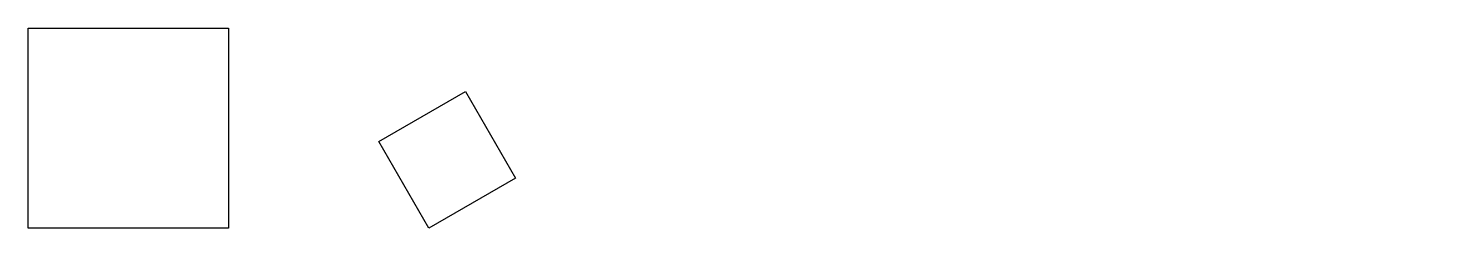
# Model space of a CAD drawing. Header units: millimetres. Extents: x 0 to 70, y 0 to 10.
import ezdxf

# ---------------------------------------------------------------- set-up
doc = ezdxf.new("R2010")
doc.units = ezdxf.units.MM
doc.set_wipeout_variables(frame=1)
doc.layers.add('notes', color=3, linetype='Continuous')
picture_1 = doc.add_image_def('image1.png', size_in_pixel=(96, 96))

msp = doc.modelspace()

# ---------------------------------------------------------------- pictures from other files: only their frames are drawn
image = msp.add_image(picture_1, insert=(0, 0), size_in_units=(10, 10))
image.dxf.flags = 7
at = {"layer": 'notes'}
image = msp.add_image(picture_1, insert=(20, 0), size_in_units=(5, 5), rotation=30, dxfattribs=at)
image.dxf.flags = 7

# ---------------------------------------------------------------- wipeouts: each hides what was drawn before it
for points in [[(40, 0), (50, 0), (50, 10), (40, 10)], [(60, 0), (70, 0), (65, 10)]]:
    msp.add_wipeout(points)

doc.saveas('drawing.dxf')
